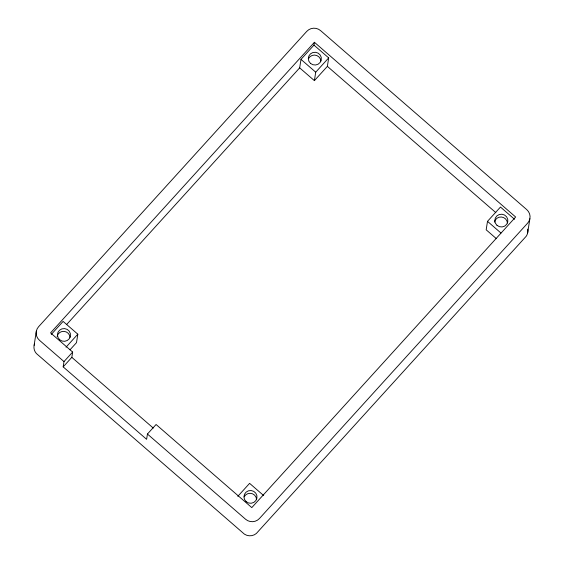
<?xml version="1.0" encoding="UTF-8"?>
<svg xmlns="http://www.w3.org/2000/svg" width="564" height="564" viewBox="0 0 564 564"><rect width="100%" height="100%" fill="white"/><g stroke="black" fill="none" stroke-linecap="round" stroke-linejoin="round"><path stroke-width="0.85" d="M34.122 345.274L36.329 331.167M63.175 366.875L64 361.58L72.65 352.056L50.57 332.88L314.416 42.286L515.644 217.013L251.798 507.607L156.087 424.502L147.437 434.033L146.612 439.321L63.175 366.875L71.825 357.343L72.65 352.056M51.303 334.403L63.105 321.409L77.825 334.191L76.5 342.658L70.014 349.8M66.51 324.66L299.667 67.863L300.993 59.396L313.972 45.106L314.416 42.286M299.667 67.863L314.395 80.645L315.72 72.185L328.692 57.895L313.972 45.106M314.395 80.645L327.367 66.355L328.692 57.895M514.558 219.283L500.472 207.051L487.5 221.342L486.175 229.809L496.419 238.699M527.671 232.833L529.878 218.726M66.03 347.184L77.825 334.191M237.811 496.341L249.605 483.355L263.691 495.58M327.367 66.355L495.834 212.635M300.993 59.396L315.72 72.185M487.5 221.342L500.945 233.017M71.825 357.343L153.274 428.069M64 361.58L39.466 340.275A9.821 9.581 8.9 0 1 38.592 326.732L306.76 31.38A9.821 9.581 8.9 0 1 320.606 30.625L526.748 209.618A9.821 9.581 8.9 0 1 527.622 223.161L259.447 518.513A9.821 9.581 8.9 0 1 245.601 519.268L147.437 434.033M527.678 229.097A9.821 9.581 8.9 0 1 526.198 236.274L256.331 533.495A9.821 9.581 8.9 0 1 244.409 534.143L36.35 353.487A9.821 9.581 8.9 0 1 34.46 344.061M494.494 222.103A6.542 6.387 8.9 0 1 507.438 223.055M244.177 496.828A6.542 6.387 8.9 0 1 256.571 499.359M308.543 58.585A6.542 6.387 8.9 0 1 320.93 61.109M57.119 336.461A6.542 6.387 8.9 0 1 70.063 337.413M246.158 501.657A6.542 6.387 8.9 0 0 256.895 498.202A6.542 6.387 8.9 0 0 248.393 490.821A6.542 6.387 8.9 0 0 246.158 501.657M497.025 225.353A6.542 6.387 8.9 0 0 507.762 221.899A6.542 6.387 8.9 0 0 499.26 214.517A6.542 6.387 8.9 0 0 497.025 225.353M59.65 339.711A6.542 6.387 8.9 0 0 70.387 336.257A6.542 6.387 8.9 0 0 61.885 328.875A6.542 6.387 8.9 0 0 59.65 339.711M310.517 63.408A6.542 6.387 8.9 0 0 321.254 59.953A6.542 6.387 8.9 0 0 312.759 52.572A6.542 6.387 8.9 0 0 310.517 63.408"/></g></svg>
